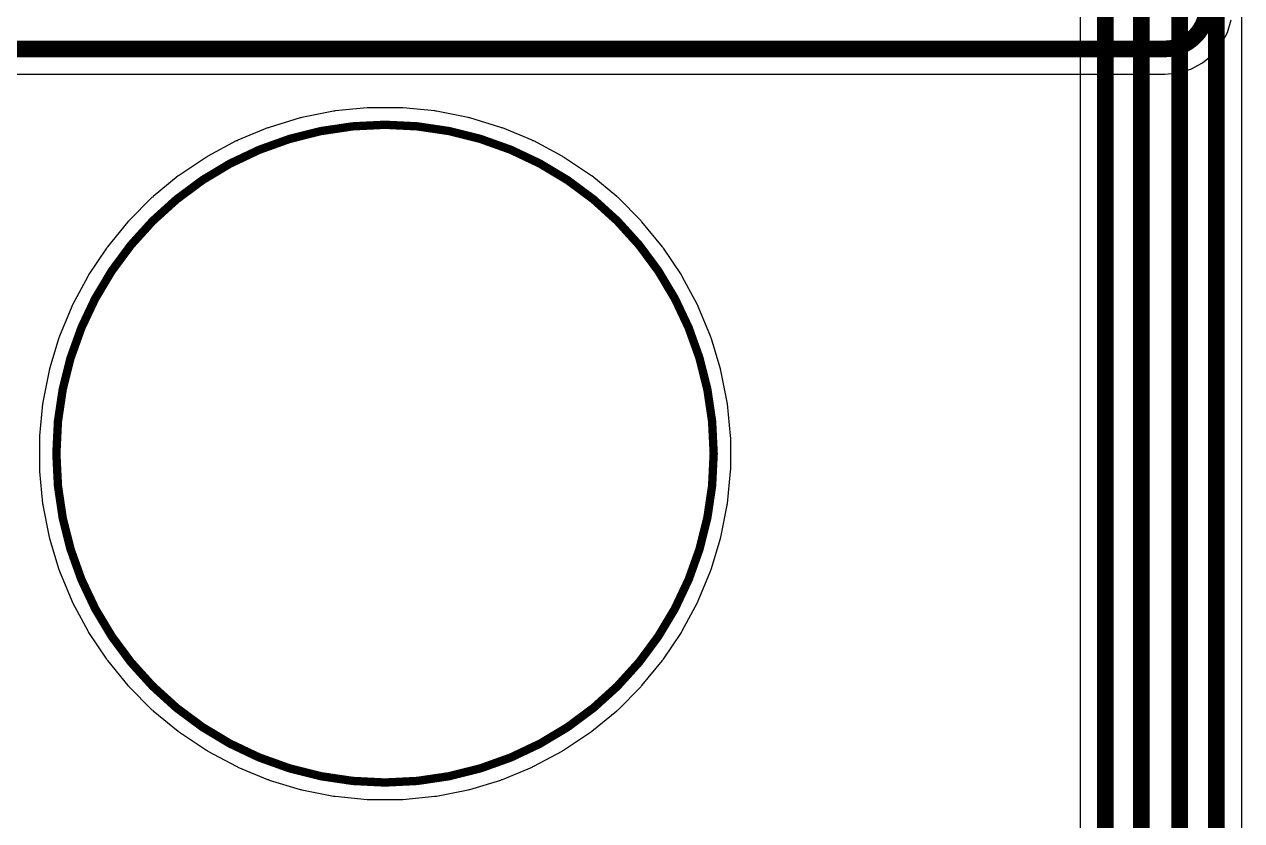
# Model space of a CAD drawing. Header units: inches. Extents: x 0 to 11.4, y 0 to 6.8.
# Drawn here: x 0.751 to 2.209, y 1.611 to 2.565 of the extents above; entities that cross this region are included whole.
import ezdxf

# ---------------------------------------------------------------- set-up
doc = ezdxf.new("R2010")
doc.units = ezdxf.units.IN
doc.header["$MEASUREMENT"] = 0
for name, color, linetype in [('Board Outline', 216, 'Continuous'), ('Bottom Layer', 5, 'Continuous'), ('Multi-Layer', 9, 'Continuous'), ('Top Layer', 1, 'Continuous')]:
    doc.layers.add(name, color=color, linetype=linetype)

msp = doc.modelspace()

# ---------------------------------------------------------------- linework, layer by layer
at = {"layer": 'Board Outline'}
for points, const_width in [([(1.5768, 2.0508, 1), (0.7894, 2.0508, 1)], 0.01), ([(0.7869, 2.0508, 1), (0.7919, 2.0508, 1)], 0.005), ([(1.5743, 2.0508, 1), (1.5793, 2.0508, 1)], 0.005)]:
    msp.add_lwpolyline(points, format="xyb", close=True, dxfattribs=dict(at, const_width=const_width))
at = {"layer": 'Bottom Layer'}
for p, q in [((2.2093, 0.8449), (2.2093, 2.8354)), ((2.0157, 2.724), (2.0157, 0.83)), ((1.1617, 2.4648), (1.1232, 2.461)), ((1.1627, 2.4647), (1.1617, 2.4648)), ((1.1637, 2.4649), (1.1627, 2.4647)), ((1.2024, 2.4649), (1.1637, 2.4649)), ((1.2034, 2.4647), (1.2024, 2.4649)), ((1.2044, 2.4648), (1.2034, 2.4647)), ((1.2429, 2.461), (1.2044, 2.4648)), ((1.0814, 2.4527), (1.0444, 2.4414)), ((1.0824, 2.4528), (1.0814, 2.4527)), ((1.0833, 2.4531), (1.0824, 2.4528)), ((1.1213, 2.4607), (1.0833, 2.4531)), ((1.1223, 2.4607), (1.1213, 2.4607)), ((1.1232, 2.461), (1.1223, 2.4607)), ((1.2439, 2.4607), (1.2429, 2.461)), ((1.2449, 2.4607), (1.2439, 2.4607)), ((1.2828, 2.4531), (1.2449, 2.4607)), ((1.2838, 2.4528), (1.2828, 2.4531)), ((1.2848, 2.4527), (1.2838, 2.4528)), ((1.3218, 2.4414), (1.2848, 2.4527)), ((1.0425, 2.4408), (1.0067, 2.426)), ((1.0435, 2.441), (1.0425, 2.4408)), ((1.0444, 2.4414), (1.0435, 2.441)), ((1.3227, 2.441), (1.3218, 2.4414)), ((1.3237, 2.4408), (1.3227, 2.441)), ((1.3594, 2.426), (1.3237, 2.4408)), ((1.0049, 2.4251), (0.9708, 2.4069)), ((1.0059, 2.4254), (1.0049, 2.4251)), ((1.0067, 2.426), (1.0059, 2.4254)), ((1.3602, 2.4254), (1.3594, 2.426)), ((1.3612, 2.4251), (1.3602, 2.4254)), ((1.3953, 2.4069), (1.3612, 2.4251)), ((0.97, 2.4062), (0.9691, 2.4058)), ((0.9708, 2.4069), (0.97, 2.4062)), ((1.3961, 2.4062), (1.3953, 2.4069)), ((1.397, 2.4058), (1.3961, 2.4062)), ((0.9691, 2.4058), (0.9369, 2.3843)), ((1.4292, 2.3843), (1.397, 2.4058)), ((0.9353, 2.3832), (0.9054, 2.3586)), ((0.9362, 2.3836), (0.9353, 2.3832)), ((0.9369, 2.3843), (0.9362, 2.3836)), ((1.4299, 2.3836), (1.4292, 2.3843)), ((1.4308, 2.3832), (1.4299, 2.3836)), ((1.4607, 2.3586), (1.4308, 2.3832)), ((0.9039, 2.3573), (0.8766, 2.3299)), ((0.9048, 2.3578), (0.9039, 2.3573)), ((0.9054, 2.3586), (0.9048, 2.3578)), ((1.4614, 2.3578), (1.4607, 2.3586)), ((1.4622, 2.3573), (1.4614, 2.3578)), ((1.4896, 2.3299), (1.4622, 2.3573)), ((0.8752, 2.3284), (0.8507, 2.2985)), ((0.876, 2.3291), (0.8752, 2.3284)), ((0.8766, 2.3299), (0.876, 2.3291)), ((1.4901, 2.3291), (1.4896, 2.3299)), ((1.4909, 2.3284), (1.4901, 2.3291)), ((1.5154, 2.2985), (1.4909, 2.3284)), ((0.8495, 2.2969), (0.828, 2.2648)), ((0.8502, 2.2976), (0.8495, 2.2969)), ((0.8507, 2.2985), (0.8502, 2.2976)), ((1.5159, 2.2976), (1.5154, 2.2985)), ((1.5166, 2.2969), (1.5159, 2.2976)), ((1.5381, 2.2648), (1.5166, 2.2969)), ((0.827, 2.263), (0.8088, 2.2289)), ((0.8276, 2.2638), (0.827, 2.263)), ((0.828, 2.2648), (0.8276, 2.2638)), ((1.5385, 2.2638), (1.5381, 2.2648)), ((1.5392, 2.263), (1.5385, 2.2638)), ((1.5574, 2.2289), (1.5392, 2.263)), ((0.8079, 2.2271), (0.7931, 2.1914)), ((0.8085, 2.228), (0.8079, 2.2271)), ((0.8088, 2.2289), (0.8085, 2.228)), ((1.5577, 2.228), (1.5574, 2.2289)), ((1.5582, 2.2271), (1.5577, 2.228)), ((1.573, 2.1914), (1.5582, 2.2271)), ((0.7924, 2.1895), (0.7812, 2.1525)), ((0.7929, 2.1904), (0.7924, 2.1895)), ((0.7931, 2.1914), (0.7929, 2.1904)), ((1.5732, 2.1904), (1.573, 2.1914)), ((1.5737, 2.1895), (1.5732, 2.1904)), ((1.5849, 2.1525), (1.5737, 2.1895)), ((0.7807, 2.1505), (0.7732, 2.1126)), ((0.7811, 2.1515), (0.7807, 2.1505)), ((0.7812, 2.1525), (0.7811, 2.1515)), ((1.585, 2.1515), (1.5849, 2.1525)), ((1.5854, 2.1505), (1.585, 2.1515)), ((1.593, 2.1126), (1.5854, 2.1505)), ((0.7729, 2.1106), (0.7691, 2.0721)), ((0.7732, 2.1116), (0.7729, 2.1106)), ((0.7732, 2.1126), (0.7732, 2.1116)), ((1.593, 2.1116), (1.593, 2.1126)), ((1.5933, 2.1106), (1.593, 2.1116)), ((1.5971, 2.0721), (1.5933, 2.1106)), ((0.7692, 2.0711), (0.769, 2.0701)), ((0.7691, 2.0721), (0.7692, 2.0711)), ((1.597, 2.0711), (1.5971, 2.0721)), ((1.5972, 2.0701), (1.597, 2.0711)), ((0.769, 2.0701), (0.769, 2.0314)), ((1.5972, 2.0314), (1.5972, 2.0701)), ((0.769, 2.0314), (0.7692, 2.0305)), ((0.7692, 2.0305), (0.7691, 2.0294)), ((0.7691, 2.0294), (0.7729, 1.991)), ((1.5933, 1.991), (1.5971, 2.0294)), ((1.597, 2.0305), (1.5972, 2.0314)), ((1.5971, 2.0294), (1.597, 2.0305)), ((0.7729, 1.991), (0.7732, 1.99)), ((0.7732, 1.99), (0.7732, 1.989)), ((0.7732, 1.989), (0.7807, 1.951)), ((1.5854, 1.951), (1.593, 1.989)), ((1.593, 1.99), (1.5933, 1.991)), ((1.593, 1.989), (1.593, 1.99)), ((0.7807, 1.951), (0.7811, 1.9501)), ((0.7811, 1.9501), (0.7812, 1.9491)), ((0.7812, 1.9491), (0.7924, 1.9121)), ((1.5737, 1.9121), (1.5849, 1.9491)), ((1.5849, 1.9491), (1.585, 1.9501)), ((1.585, 1.9501), (1.5854, 1.951)), ((0.7924, 1.9121), (0.7929, 1.9112)), ((0.7929, 1.9112), (0.7931, 1.9102)), ((1.573, 1.9102), (1.5732, 1.9112)), ((1.5732, 1.9112), (1.5737, 1.9121)), ((0.7931, 1.9102), (0.8079, 1.8745)), ((1.5582, 1.8745), (1.573, 1.9102)), ((0.8079, 1.8745), (0.8085, 1.8736)), ((0.8085, 1.8736), (0.8088, 1.8726)), ((0.8088, 1.8726), (0.827, 1.8385)), ((1.5392, 1.8385), (1.5574, 1.8726)), ((1.5574, 1.8726), (1.5577, 1.8736)), ((1.5577, 1.8736), (1.5582, 1.8745)), ((0.827, 1.8385), (0.8276, 1.8377)), ((0.8276, 1.8377), (0.828, 1.8368)), ((1.5381, 1.8368), (1.5385, 1.8377)), ((1.5385, 1.8377), (1.5392, 1.8385)), ((0.828, 1.8368), (0.8495, 1.8046)), ((1.5166, 1.8046), (1.5381, 1.8368)), ((0.8495, 1.8046), (0.8502, 1.8039)), ((0.8502, 1.8039), (0.8507, 1.803)), ((0.8507, 1.803), (0.8752, 1.7731)), ((1.4909, 1.7731), (1.5154, 1.803)), ((1.5154, 1.803), (1.5159, 1.8039)), ((1.5159, 1.8039), (1.5166, 1.8046)), ((0.8752, 1.7731), (0.876, 1.7725)), ((0.876, 1.7725), (0.8766, 1.7717)), ((0.8766, 1.7717), (0.9039, 1.7443)), ((1.4622, 1.7443), (1.4896, 1.7717)), ((1.4896, 1.7717), (1.4901, 1.7725)), ((1.4901, 1.7725), (1.4909, 1.7731)), ((0.9039, 1.7443), (0.9048, 1.7437)), ((0.9048, 1.7437), (0.9054, 1.743)), ((0.9054, 1.743), (0.9353, 1.7184)), ((1.4308, 1.7184), (1.4607, 1.743)), ((1.4607, 1.743), (1.4614, 1.7437)), ((1.4614, 1.7437), (1.4622, 1.7443)), ((0.9353, 1.7184), (0.9362, 1.7179)), ((0.9362, 1.7179), (0.9369, 1.7172)), ((0.9369, 1.7172), (0.9691, 1.6957)), ((1.397, 1.6957), (1.4292, 1.7172)), ((1.4292, 1.7172), (1.4299, 1.7179)), ((1.4299, 1.7179), (1.4308, 1.7184)), ((0.9691, 1.6957), (0.97, 1.6953)), ((0.97, 1.6953), (0.9708, 1.6947)), ((0.9708, 1.6947), (1.0049, 1.6765)), ((1.3612, 1.6765), (1.3953, 1.6947)), ((1.3953, 1.6947), (1.3961, 1.6953)), ((1.3961, 1.6953), (1.397, 1.6957)), ((1.0049, 1.6765), (1.0059, 1.6762)), ((1.0059, 1.6762), (1.0067, 1.6756)), ((1.0067, 1.6756), (1.0425, 1.6608)), ((1.3237, 1.6608), (1.3594, 1.6756)), ((1.3594, 1.6756), (1.3602, 1.6762)), ((1.3602, 1.6762), (1.3612, 1.6765)), ((1.0425, 1.6608), (1.0435, 1.6606)), ((1.0435, 1.6606), (1.0444, 1.6601)), ((1.0444, 1.6601), (1.0814, 1.6489)), ((1.0814, 1.6489), (1.0824, 1.6488)), ((1.0824, 1.6488), (1.0833, 1.6484)), ((1.0833, 1.6484), (1.1213, 1.6409)), ((1.2449, 1.6409), (1.2828, 1.6484)), ((1.2828, 1.6484), (1.2838, 1.6488)), ((1.2838, 1.6488), (1.2848, 1.6489)), ((1.2848, 1.6489), (1.3218, 1.6601)), ((1.3218, 1.6601), (1.3227, 1.6606)), ((1.3227, 1.6606), (1.3237, 1.6608)), ((1.1213, 1.6409), (1.1223, 1.6409)), ((1.1223, 1.6409), (1.1232, 1.6406)), ((1.1232, 1.6406), (1.1617, 1.6368)), ((1.1617, 1.6368), (1.1627, 1.6369)), ((1.1627, 1.6369), (1.1637, 1.6367)), ((1.1637, 1.6367), (1.2024, 1.6367)), ((1.2024, 1.6367), (1.2034, 1.6369)), ((1.2034, 1.6369), (1.2044, 1.6368)), ((1.2044, 1.6368), (1.2429, 1.6406)), ((1.2429, 1.6406), (1.2439, 1.6409)), ((1.2439, 1.6409), (1.2449, 1.6409))]:
    msp.add_line(p, q, dxfattribs=at)
at = {"layer": 'Bottom Layer', "const_width": 0.02}
for points in [[(2.179, 0.8449), (2.179, 2.8354)], [(2.135, 0.8446), (2.135, 2.8107)], [(2.089, 0.8417), (2.089, 2.7653)], [(2.046, 0.83), (2.046, 2.724)]]:
    msp.add_lwpolyline(points, dxfattribs=at)
at = {"layer": 'Multi-Layer'}
for p, q in [((1.0873, 2.4331), (1.1252, 2.4407)), ((1.1252, 2.4407), (1.1637, 2.4445)), ((1.1637, 2.4445), (1.1831, 2.4445)), ((1.1831, 2.4445), (1.2024, 2.4445)), ((1.2024, 2.4445), (1.2409, 2.4407)), ((1.2409, 2.4407), (1.2788, 2.4331)), ((1.0145, 2.4071), (1.0503, 2.4219)), ((1.0503, 2.4219), (1.0873, 2.4331)), ((1.2788, 2.4331), (1.3159, 2.4219)), ((1.3159, 2.4219), (1.3516, 2.4071)), ((0.9804, 2.3889), (1.0145, 2.4071)), ((1.3516, 2.4071), (1.3857, 2.3889)), ((0.9483, 2.3674), (0.9804, 2.3889)), ((1.3857, 2.3889), (1.4179, 2.3674)), ((0.9184, 2.3429), (0.9483, 2.3674)), ((1.4179, 2.3674), (1.4478, 2.3429)), ((0.891, 2.3155), (0.9184, 2.3429)), ((1.4478, 2.3429), (1.4751, 2.3155)), ((0.8665, 2.2856), (0.891, 2.3155)), ((1.4751, 2.3155), (1.4997, 2.2856)), ((0.845, 2.2534), (0.8665, 2.2856)), ((1.4997, 2.2856), (1.5212, 2.2534)), ((0.8267, 2.2193), (0.845, 2.2534)), ((1.5212, 2.2534), (1.5394, 2.2193)), ((0.8119, 2.1836), (0.8267, 2.2193)), ((1.5394, 2.2193), (1.5542, 2.1836)), ((0.8007, 2.1466), (0.8119, 2.1836)), ((1.5542, 2.1836), (1.5654, 2.1466)), ((0.7932, 2.1086), (0.8007, 2.1466)), ((1.5654, 2.1466), (1.573, 2.1086)), ((0.7894, 2.0701), (0.7932, 2.1086)), ((1.573, 2.1086), (1.5768, 2.0701)), ((0.7894, 2.0508), (0.7894, 2.0701)), ((1.5768, 2.0701), (1.5768, 2.0508)), ((0.7894, 2.0314), (0.7894, 2.0508)), ((1.5768, 2.0508), (1.5768, 2.0314)), ((0.7932, 1.9929), (0.7894, 2.0314)), ((1.5768, 2.0314), (1.573, 1.9929)), ((0.8007, 1.955), (0.7932, 1.9929)), ((1.573, 1.9929), (1.5654, 1.955)), ((0.8119, 1.918), (0.8007, 1.955)), ((1.5654, 1.955), (1.5542, 1.918)), ((0.8267, 1.8823), (0.8119, 1.918)), ((1.5542, 1.918), (1.5394, 1.8823)), ((0.845, 1.8481), (0.8267, 1.8823)), ((1.5394, 1.8823), (1.5212, 1.8481)), ((0.8665, 1.816), (0.845, 1.8481)), ((1.5212, 1.8481), (1.4997, 1.816)), ((0.891, 1.7861), (0.8665, 1.816)), ((1.4997, 1.816), (1.4751, 1.7861)), ((0.9184, 1.7587), (0.891, 1.7861)), ((1.4751, 1.7861), (1.4478, 1.7587)), ((0.9483, 1.7342), (0.9184, 1.7587)), ((1.4478, 1.7587), (1.4179, 1.7342)), ((0.9804, 1.7127), (0.9483, 1.7342)), ((1.4179, 1.7342), (1.3857, 1.7127)), ((1.0145, 1.6945), (0.9804, 1.7127)), ((1.3857, 1.7127), (1.3516, 1.6945)), ((1.0503, 1.6797), (1.0145, 1.6945)), ((1.3516, 1.6945), (1.3159, 1.6797)), ((1.0873, 1.6684), (1.0503, 1.6797)), ((1.3159, 1.6797), (1.2788, 1.6684)), ((1.1252, 1.6609), (1.0873, 1.6684)), ((1.2788, 1.6684), (1.2409, 1.6609)), ((1.1637, 1.6571), (1.1252, 1.6609)), ((1.1831, 1.6571), (1.1637, 1.6571)), ((1.1831, 1.6571), (1.1831, 1.6571)), ((1.2024, 1.6571), (1.1831, 1.6571)), ((1.2409, 1.6609), (1.2024, 1.6571))]:
    msp.add_line(p, q, dxfattribs=at)
at = {"layer": 'Top Layer'}
for p, q in [((2.1922, 2.5551), (2.1968, 2.5703)), ((2.1847, 2.5411), (2.1922, 2.5551)), ((2.1746, 2.5287), (2.1847, 2.5411)), ((2.1623, 2.5186), (2.1746, 2.5287)), ((2.133, 2.5065), (2.1482, 2.5111)), ((2.1482, 2.5111), (2.1623, 2.5186)), ((0.5272, 2.5051), (2.1172, 2.5051)), ((2.1172, 2.5049), (2.133, 2.5065)), ((2.1172, 2.5051), (2.1172, 2.5049)), ((1.1617, 2.4648), (1.1232, 2.461)), ((1.1627, 2.4647), (1.1617, 2.4648)), ((1.1637, 2.4649), (1.1627, 2.4647)), ((1.2024, 2.4649), (1.1637, 2.4649)), ((1.2034, 2.4647), (1.2024, 2.4649)), ((1.2044, 2.4648), (1.2034, 2.4647)), ((1.2429, 2.461), (1.2044, 2.4648)), ((1.0814, 2.4527), (1.0444, 2.4414)), ((1.0824, 2.4528), (1.0814, 2.4527)), ((1.0833, 2.4531), (1.0824, 2.4528)), ((1.1213, 2.4607), (1.0833, 2.4531)), ((1.1223, 2.4607), (1.1213, 2.4607)), ((1.1232, 2.461), (1.1223, 2.4607)), ((1.2439, 2.4607), (1.2429, 2.461)), ((1.2449, 2.4607), (1.2439, 2.4607)), ((1.2828, 2.4531), (1.2449, 2.4607)), ((1.2838, 2.4528), (1.2828, 2.4531)), ((1.2848, 2.4527), (1.2838, 2.4528)), ((1.3218, 2.4414), (1.2848, 2.4527)), ((1.0425, 2.4408), (1.0067, 2.426)), ((1.0435, 2.441), (1.0425, 2.4408)), ((1.0444, 2.4414), (1.0435, 2.441)), ((1.3227, 2.441), (1.3218, 2.4414)), ((1.3237, 2.4408), (1.3227, 2.441)), ((1.3594, 2.426), (1.3237, 2.4408)), ((1.0049, 2.4251), (0.9708, 2.4069)), ((1.0059, 2.4254), (1.0049, 2.4251)), ((1.0067, 2.426), (1.0059, 2.4254)), ((1.3602, 2.4254), (1.3594, 2.426)), ((1.3612, 2.4251), (1.3602, 2.4254)), ((1.3953, 2.4069), (1.3612, 2.4251)), ((0.97, 2.4062), (0.9691, 2.4058)), ((0.9708, 2.4069), (0.97, 2.4062)), ((1.3961, 2.4062), (1.3953, 2.4069)), ((1.397, 2.4058), (1.3961, 2.4062)), ((0.9691, 2.4058), (0.9369, 2.3843)), ((1.4292, 2.3843), (1.397, 2.4058)), ((0.9353, 2.3832), (0.9054, 2.3586)), ((0.9362, 2.3836), (0.9353, 2.3832)), ((0.9369, 2.3843), (0.9362, 2.3836)), ((1.4299, 2.3836), (1.4292, 2.3843)), ((1.4308, 2.3832), (1.4299, 2.3836)), ((1.4607, 2.3586), (1.4308, 2.3832)), ((0.9039, 2.3573), (0.8766, 2.3299)), ((0.9048, 2.3578), (0.9039, 2.3573)), ((0.9054, 2.3586), (0.9048, 2.3578)), ((1.4614, 2.3578), (1.4607, 2.3586)), ((1.4622, 2.3573), (1.4614, 2.3578)), ((1.4896, 2.3299), (1.4622, 2.3573)), ((0.8752, 2.3284), (0.8507, 2.2985)), ((0.876, 2.3291), (0.8752, 2.3284)), ((0.8766, 2.3299), (0.876, 2.3291)), ((1.4901, 2.3291), (1.4896, 2.3299)), ((1.4909, 2.3284), (1.4901, 2.3291)), ((1.5154, 2.2985), (1.4909, 2.3284)), ((0.8495, 2.2969), (0.828, 2.2648)), ((0.8502, 2.2976), (0.8495, 2.2969)), ((0.8507, 2.2985), (0.8502, 2.2976)), ((1.5159, 2.2976), (1.5154, 2.2985)), ((1.5166, 2.2969), (1.5159, 2.2976)), ((1.5381, 2.2648), (1.5166, 2.2969)), ((0.827, 2.263), (0.8088, 2.2289)), ((0.8276, 2.2638), (0.827, 2.263)), ((0.828, 2.2648), (0.8276, 2.2638)), ((1.5385, 2.2638), (1.5381, 2.2648)), ((1.5392, 2.263), (1.5385, 2.2638)), ((1.5574, 2.2289), (1.5392, 2.263)), ((0.8079, 2.2271), (0.7931, 2.1914)), ((0.8085, 2.228), (0.8079, 2.2271)), ((0.8088, 2.2289), (0.8085, 2.228)), ((1.5577, 2.228), (1.5574, 2.2289)), ((1.5582, 2.2271), (1.5577, 2.228)), ((1.573, 2.1914), (1.5582, 2.2271)), ((0.7924, 2.1895), (0.7812, 2.1525)), ((0.7929, 2.1904), (0.7924, 2.1895)), ((0.7931, 2.1914), (0.7929, 2.1904)), ((1.5732, 2.1904), (1.573, 2.1914)), ((1.5737, 2.1895), (1.5732, 2.1904)), ((1.5849, 2.1525), (1.5737, 2.1895)), ((0.7807, 2.1505), (0.7732, 2.1126)), ((0.7811, 2.1515), (0.7807, 2.1505)), ((0.7812, 2.1525), (0.7811, 2.1515)), ((1.585, 2.1515), (1.5849, 2.1525)), ((1.5854, 2.1505), (1.585, 2.1515)), ((1.593, 2.1126), (1.5854, 2.1505)), ((0.7729, 2.1106), (0.7691, 2.0721)), ((0.7732, 2.1116), (0.7729, 2.1106)), ((0.7732, 2.1126), (0.7732, 2.1116)), ((1.593, 2.1116), (1.593, 2.1126)), ((1.5933, 2.1106), (1.593, 2.1116)), ((1.5971, 2.0721), (1.5933, 2.1106)), ((0.7692, 2.0711), (0.769, 2.0701)), ((0.7691, 2.0721), (0.7692, 2.0711)), ((1.597, 2.0711), (1.5971, 2.0721)), ((1.5972, 2.0701), (1.597, 2.0711)), ((0.769, 2.0701), (0.769, 2.0314)), ((1.5972, 2.0314), (1.5972, 2.0701)), ((0.769, 2.0314), (0.7692, 2.0305)), ((0.7692, 2.0305), (0.7691, 2.0294)), ((0.7691, 2.0294), (0.7729, 1.991)), ((1.5933, 1.991), (1.5971, 2.0294)), ((1.597, 2.0305), (1.5972, 2.0314)), ((1.5971, 2.0294), (1.597, 2.0305)), ((0.7729, 1.991), (0.7732, 1.99)), ((0.7732, 1.99), (0.7732, 1.989)), ((0.7732, 1.989), (0.7807, 1.951)), ((1.5854, 1.951), (1.593, 1.989)), ((1.593, 1.99), (1.5933, 1.991)), ((1.593, 1.989), (1.593, 1.99)), ((0.7807, 1.951), (0.7811, 1.9501)), ((0.7811, 1.9501), (0.7812, 1.9491)), ((0.7812, 1.9491), (0.7924, 1.9121)), ((1.5737, 1.9121), (1.5849, 1.9491)), ((1.5849, 1.9491), (1.585, 1.9501)), ((1.585, 1.9501), (1.5854, 1.951)), ((0.7924, 1.9121), (0.7929, 1.9112)), ((0.7929, 1.9112), (0.7931, 1.9102)), ((1.573, 1.9102), (1.5732, 1.9112)), ((1.5732, 1.9112), (1.5737, 1.9121)), ((0.7931, 1.9102), (0.8079, 1.8745)), ((1.5582, 1.8745), (1.573, 1.9102)), ((0.8079, 1.8745), (0.8085, 1.8736)), ((0.8085, 1.8736), (0.8088, 1.8726)), ((0.8088, 1.8726), (0.827, 1.8385)), ((1.5392, 1.8385), (1.5574, 1.8726)), ((1.5574, 1.8726), (1.5577, 1.8736)), ((1.5577, 1.8736), (1.5582, 1.8745)), ((0.827, 1.8385), (0.8276, 1.8377)), ((0.8276, 1.8377), (0.828, 1.8368)), ((1.5381, 1.8368), (1.5385, 1.8377)), ((1.5385, 1.8377), (1.5392, 1.8385)), ((0.828, 1.8368), (0.8495, 1.8046)), ((1.5166, 1.8046), (1.5381, 1.8368)), ((0.8495, 1.8046), (0.8502, 1.8039)), ((0.8502, 1.8039), (0.8507, 1.803)), ((0.8507, 1.803), (0.8752, 1.7731)), ((1.4909, 1.7731), (1.5154, 1.803)), ((1.5154, 1.803), (1.5159, 1.8039)), ((1.5159, 1.8039), (1.5166, 1.8046)), ((0.8752, 1.7731), (0.876, 1.7725)), ((0.876, 1.7725), (0.8766, 1.7717)), ((0.8766, 1.7717), (0.9039, 1.7443)), ((1.4622, 1.7443), (1.4896, 1.7717)), ((1.4896, 1.7717), (1.4901, 1.7725)), ((1.4901, 1.7725), (1.4909, 1.7731)), ((0.9039, 1.7443), (0.9048, 1.7437)), ((0.9048, 1.7437), (0.9054, 1.743)), ((0.9054, 1.743), (0.9353, 1.7184)), ((1.4308, 1.7184), (1.4607, 1.743)), ((1.4607, 1.743), (1.4614, 1.7437)), ((1.4614, 1.7437), (1.4622, 1.7443)), ((0.9353, 1.7184), (0.9362, 1.7179)), ((0.9362, 1.7179), (0.9369, 1.7172)), ((0.9369, 1.7172), (0.9691, 1.6957)), ((1.397, 1.6957), (1.4292, 1.7172)), ((1.4292, 1.7172), (1.4299, 1.7179)), ((1.4299, 1.7179), (1.4308, 1.7184)), ((0.9691, 1.6957), (0.97, 1.6953)), ((0.97, 1.6953), (0.9708, 1.6947)), ((0.9708, 1.6947), (1.0049, 1.6765)), ((1.3612, 1.6765), (1.3953, 1.6947)), ((1.3953, 1.6947), (1.3961, 1.6953)), ((1.3961, 1.6953), (1.397, 1.6957)), ((1.0049, 1.6765), (1.0059, 1.6762)), ((1.0059, 1.6762), (1.0067, 1.6756)), ((1.0067, 1.6756), (1.0425, 1.6608)), ((1.3237, 1.6608), (1.3594, 1.6756)), ((1.3594, 1.6756), (1.3602, 1.6762)), ((1.3602, 1.6762), (1.3612, 1.6765)), ((1.0425, 1.6608), (1.0435, 1.6606)), ((1.0435, 1.6606), (1.0444, 1.6601)), ((1.0444, 1.6601), (1.0814, 1.6489)), ((1.0814, 1.6489), (1.0824, 1.6488)), ((1.0824, 1.6488), (1.0833, 1.6484)), ((1.0833, 1.6484), (1.1213, 1.6409)), ((1.2449, 1.6409), (1.2828, 1.6484)), ((1.2828, 1.6484), (1.2838, 1.6488)), ((1.2838, 1.6488), (1.2848, 1.6489)), ((1.2848, 1.6489), (1.3218, 1.6601)), ((1.3218, 1.6601), (1.3227, 1.6606)), ((1.3227, 1.6606), (1.3237, 1.6608)), ((1.1213, 1.6409), (1.1223, 1.6409)), ((1.1223, 1.6409), (1.1232, 1.6406)), ((1.1232, 1.6406), (1.1617, 1.6368)), ((1.1617, 1.6368), (1.1627, 1.6369)), ((1.1627, 1.6369), (1.1637, 1.6367)), ((1.1637, 1.6367), (1.2024, 1.6367)), ((1.2024, 1.6367), (1.2034, 1.6369)), ((1.2034, 1.6369), (1.2044, 1.6368)), ((1.2044, 1.6368), (1.2429, 1.6406)), ((1.2429, 1.6406), (1.2439, 1.6409)), ((1.2439, 1.6409), (1.2449, 1.6409))]:
    msp.add_line(p, q, dxfattribs=at)
at = {"layer": 'Top Layer', "const_width": 0.02}
msp.add_lwpolyline([(2.168, 2.5862, -0.414214), (2.1172, 2.5353)], format="xyb", dxfattribs=at)
msp.add_lwpolyline([(0.5272, 2.5353), (2.1172, 2.5353)], dxfattribs=at)
at = {"layer": 'Top Layer', "const_width": 0.01}
msp.add_lwpolyline([(2.1122, 2.5353, 1), (2.1222, 2.5353, 1)], format="xyb", close=True, dxfattribs=at)
msp.add_lwpolyline([(2.1122, 2.5353, 1), (2.1222, 2.5353, 1)], format="xyb", close=True, dxfattribs=at)

doc.saveas('drawing.dxf')
